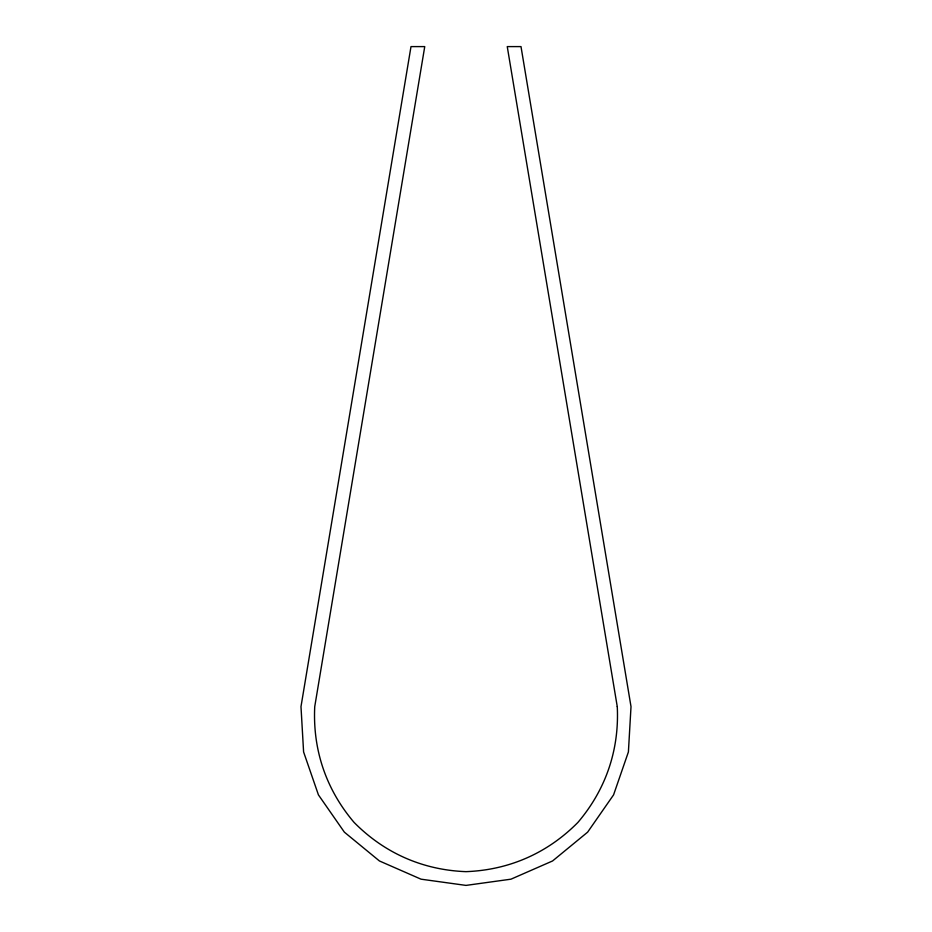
<?xml version="1.0" encoding="UTF-8"?>
<svg xmlns="http://www.w3.org/2000/svg" width="932" height="932" viewBox="0 0 932 932"><rect width="100%" height="100%" fill="white"/><g stroke="black" fill="none" stroke-linecap="round" stroke-linejoin="round"><path stroke-width="1.4" d="M617.264 706.642C619.396 749.782 605.905 789.509 577.922 822.408C547.562 853.141 509.163 870.034 466 871.653C422.837 870.034 384.438 853.141 354.078 822.408C326.095 789.509 312.604 749.782 314.736 706.642L424.747 46.6L411 46.6L300.989 706.642L303.599 751.961L318.429 794.88L344.362 832.148L379.44 860.97L421.031 879.179L466 885.4L510.969 879.179L552.56 860.97L587.638 832.148L613.571 794.88L628.401 751.961L631.011 706.642L521 46.6L507.253 46.6L617.264 706.642"/></g></svg>
